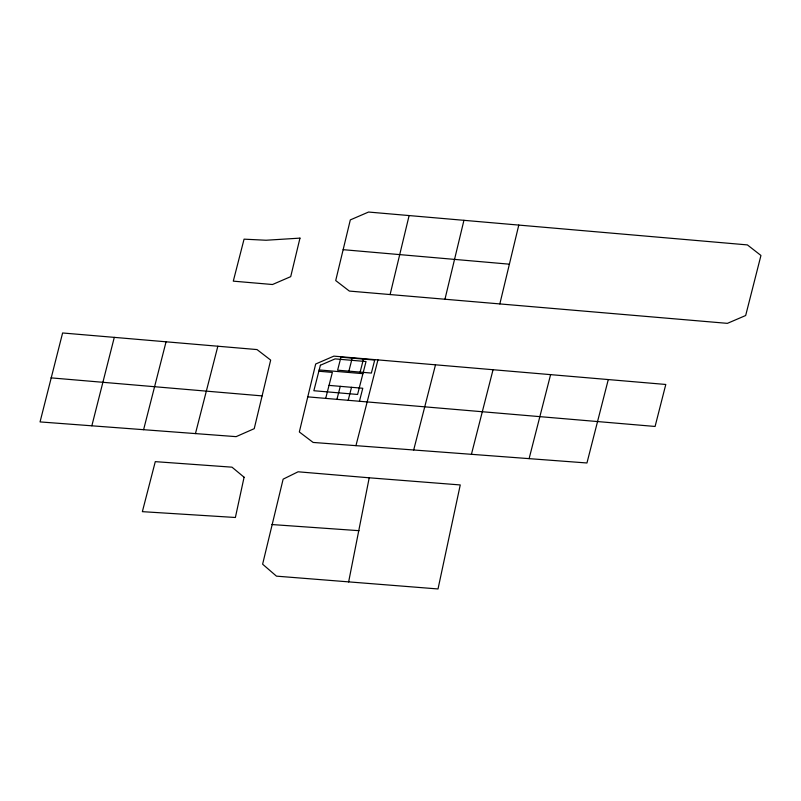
<?xml version="1.0" encoding="UTF-8"?>
<svg xmlns="http://www.w3.org/2000/svg" width="801" height="801" viewBox="0 0 801 801"><rect width="100%" height="100%" fill="white"/><g stroke="black" fill="none" stroke-linecap="round" stroke-linejoin="round"><path stroke-width="1.2" d="M348.625 581.967L369.211 477.796L460.255 484.945L438.017 588.955L276.455 576.149L262.618 564.194L283.133 479.158L298.092 471.789L369.211 477.796M499.834 303.929L518.788 225.081L747.403 244.906L760.95 255.469L745.671 315.514L727.398 323.354L349.356 291.073L335.709 280.56L350.317 219.905L368.56 212.045L518.788 225.081M444.955 299.244L463.939 220.315M390.107 294.548L409.121 215.559M262.107 395.894L270.668 360.09L257.031 349.576L114.293 337.371L62.608 332.976L40.05 421.917L236.115 436.645L254.227 428.675L262.107 395.894L50.984 377.862M91.845 425.812L114.293 337.371M143.599 429.696L166.057 341.817M413.686 449.982L435.504 364.805M471.429 454.307L493.046 369.732M217.842 346.232L195.454 433.601M325.697 398.367L332.355 372.395L318.848 371.233M336.941 399.329L340.275 386.342M348.876 371.143L352.2 358.147M348.195 400.29L351.529 387.304M360.12 372.105L363.454 359.108M359.449 401.251L362.773 388.265L329.021 385.381M355.944 445.656L377.952 359.879M529.111 458.633L550.597 374.648M608.279 379.574L586.953 462.978L313.131 442.442L299.334 431.979L315.674 364.004L333.877 356.135L665.791 384.47L655.088 426.462L307.794 396.865M271.899 524.545L359.028 530.683M319.188 369.942L362.913 373.677M509.136 264.16L343.138 249.672M244.085 477.216L235.384 517.486L142.368 511.659L155.284 461.646L232 467.173L244.085 477.216M299.975 238.127L290.713 276.645L272.5 284.515L233.291 281.151L244.065 239.159L266.062 240.24L299.975 238.127M320.39 365.246L313.852 390.728L357.586 394.462L366.027 361.531L335.088 358.888L320.39 365.246M340.956 357.186L337.621 370.182L371.374 373.066L374.708 360.07L340.956 357.186"/></g></svg>
